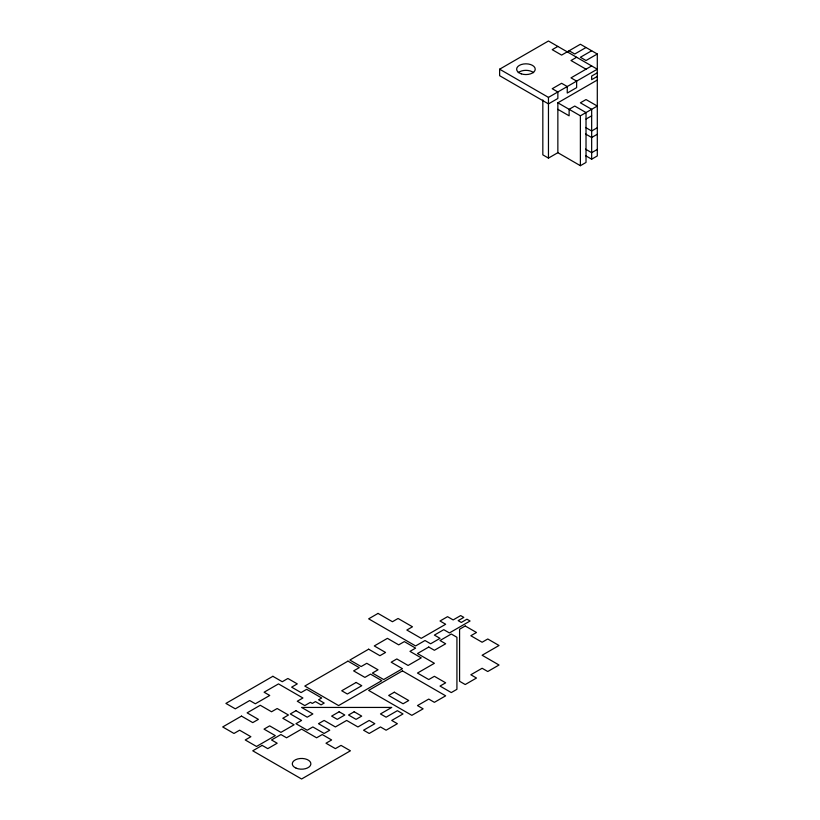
<?xml version="1.0" encoding="UTF-8"?>
<svg xmlns="http://www.w3.org/2000/svg" width="820" height="820" viewBox="0 0 820 820"><rect width="100%" height="100%" fill="white"/><g stroke="black" fill="none" stroke-linecap="round" stroke-linejoin="round"><path stroke-width="1.23" d="M499.626 69.198L548.457 41L597.298 69.198L548.457 97.385L499.626 69.198L499.626 75.696L548.457 103.894L557.856 98.472L557.856 91.963L552.219 88.714L561.608 83.291L567.245 86.541L567.245 93.049L576.634 87.627L576.634 81.118L570.997 77.869L591.661 65.938M557.856 46.422L552.219 49.671L561.608 55.094L580.386 44.249L597.298 54.007L597.298 155.943L591.661 159.193L585.511 155.646M586.023 47.509L574.758 54.007L569.121 50.758M576.634 57.267L570.997 60.516L586.023 69.198M591.661 50.758L580.386 57.267L586.023 60.516L597.298 54.007M597.298 72.806L591.661 76.055L591.661 79.673L597.298 76.424M557.856 109.316L569.121 115.815L569.121 109.316L574.758 106.057L586.023 112.565L586.023 162.442L580.386 165.701L557.856 152.684L557.856 102.807L597.298 80.032M557.856 102.807L580.386 115.815L597.298 106.057L586.023 99.558L580.386 102.807L591.661 109.316L591.661 159.193M586.023 119.074L591.661 115.815M597.298 127.746L591.661 130.995L585.511 127.448M542.83 99.937L542.83 154.857L548.457 158.106L557.856 152.684M597.298 134.254L591.661 137.504L585.511 133.957M597.298 149.435L591.661 152.684L585.511 149.137M580.386 115.815L580.386 165.701M548.457 97.385L548.457 158.106M518.26 72.662A9.297 5.371 0 0 1 533.584 72.662M378.04 613.411L368.651 618.833L415.607 645.945L424.996 640.522L430.633 643.772L440.022 638.349L434.385 635.1L443.774 629.678L449.411 632.938L470.075 621.006L466.939 619.202L461.301 622.452L458.175 620.648L463.812 617.388L460.676 615.584L453.163 619.92L447.535 616.671L440.022 621.006L445.66 624.256L421.244 638.349L406.843 630.037L412.47 626.787L398.079 618.475L392.442 621.724L378.04 613.411M272.865 676.305L225.91 703.416L235.299 708.839L249.7 700.526L255.338 703.775L269.739 695.462L264.101 692.213L278.503 683.9L302.918 697.994L297.281 701.243L304.794 705.579L310.431 702.33L312.307 703.416L315.433 701.602L321.071 704.862L324.197 703.058L318.57 699.798L321.696 697.994L306.67 689.323L301.042 692.572L291.643 687.15L297.281 683.9L287.892 678.478L282.254 681.727L272.865 676.305M241.49 716.106L222.702 726.95L233.977 733.459L239.614 730.21L250.879 736.708L245.241 739.968L256.516 746.466L275.294 735.622L264.03 729.123L269.657 725.864L280.932 732.373L294.072 724.788L282.808 718.279L288.445 715.019L277.17 708.521L271.543 711.77L260.268 705.261L247.127 712.857L258.392 719.365L252.755 722.615L241.49 716.106M347.987 661.125L304.794 686.063L338.598 705.579L381.802 680.641L370.527 674.132L364.9 677.392L353.625 670.883L359.262 667.634L347.987 661.125M368.651 649.194L349.873 660.038L361.138 666.547L366.776 663.298L378.04 669.796L372.403 673.056L383.678 679.554L402.456 668.72L391.191 662.211L396.818 658.952L408.093 665.461L421.244 657.876L409.969 651.367L415.607 648.118L404.332 641.609L398.704 644.858L387.429 638.349L374.289 645.945L385.554 652.453L379.916 655.703L368.651 649.194M295.958 710.684L290.321 713.943L301.586 720.442L295.958 723.701L307.223 730.21L312.861 726.95L324.125 733.459L329.763 730.21L318.488 723.701L324.125 720.442L335.39 726.95L346.665 720.442L357.93 726.95L369.205 720.442L374.832 723.701L363.567 730.21L369.205 733.459L380.47 726.95L386.107 730.21L397.372 723.701L391.734 720.442L403.009 713.943L397.372 710.684L386.107 717.192L380.47 713.943L391.734 707.434L301.586 707.434L312.861 713.943L307.223 717.192L295.958 710.684M356.126 682.455L341.735 690.768L347.362 694.017L361.763 685.704L356.126 682.455M428.747 647.031L417.482 653.54L434.385 663.298L417.482 673.056L428.747 679.554L434.385 676.305L445.66 682.814L440.022 686.063L451.287 692.572L456.924 689.323L456.924 637.273L451.287 634.014L440.022 640.522L445.66 643.772L434.385 650.28L428.747 647.031M465.217 625.978L459.579 629.227L459.579 681.276L465.217 684.536L476.481 678.027L470.844 674.768L482.119 668.269L487.756 671.518L499.021 665.01L482.119 655.252L499.021 645.494L487.756 638.985L482.119 642.245L470.844 635.736L476.481 632.486L465.217 625.978M262.144 745.39L252.755 750.802L301.586 779L350.417 750.802L341.028 745.39L335.39 748.639L326.001 743.217L331.639 739.968L322.25 734.546L316.612 737.795L301.586 729.123L286.559 737.795L280.932 734.546L271.543 739.968L277.17 743.217L267.781 748.639L262.144 745.39M402.456 670.883L368.651 690.399L411.845 715.337L423.12 708.839L417.482 705.579L428.747 699.081L434.385 702.33L445.66 695.821L402.456 670.883M339.152 711.77L331.639 716.106L337.276 719.365L344.789 715.019L339.152 711.77M354.178 711.77L348.541 715.019L356.054 719.365L361.692 716.106L354.178 711.77M394.317 692.213L388.68 695.462L403.081 703.775L408.719 700.526L394.317 692.213M296.133 768.166A9.297 5.371 0 0 0 310.831 764.373A9.297 5.371 0 0 0 297.793 758.92A9.297 5.371 0 0 0 296.133 768.166M521.274 73.841A9.297 5.371 0 0 0 535.224 69.198A9.297 5.371 0 0 0 521.274 64.544A9.297 5.371 0 0 0 521.274 73.841"/></g></svg>
